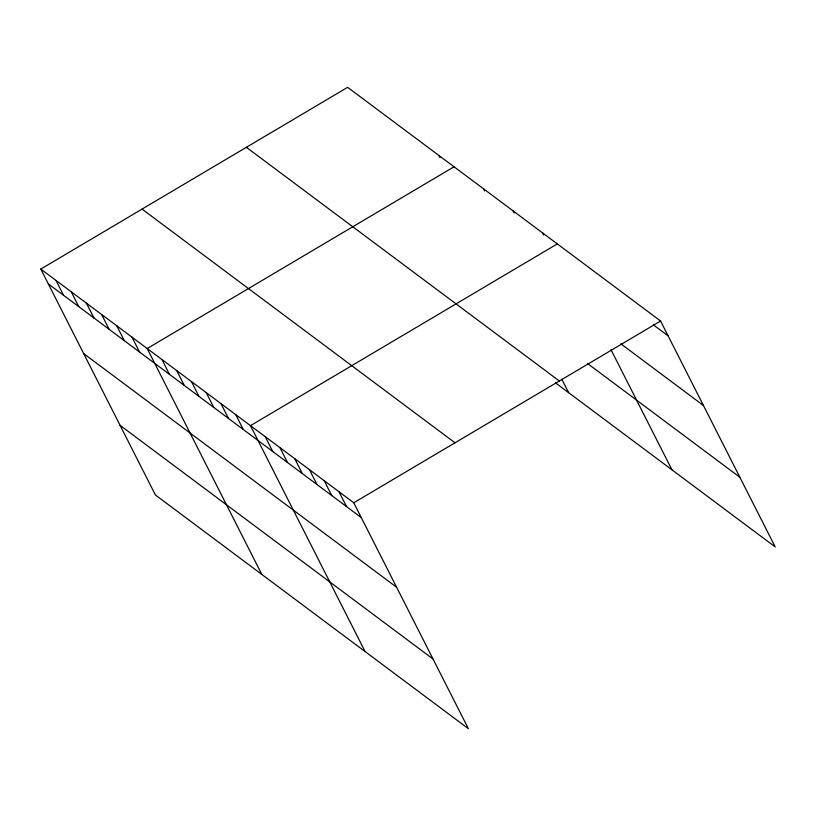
<?xml version="1.0" encoding="UTF-8"?>
<svg xmlns="http://www.w3.org/2000/svg" width="816" height="816" viewBox="0 0 816 816"><rect width="100%" height="100%" fill="white"/><g stroke="black" fill="none" stroke-linecap="round" stroke-linejoin="round"><path stroke-width="1.22" d="M40.8 269.076L353.756 502.768L468.364 728.668L155.407 494.975L40.8 269.076L347.636 87.332L660.593 321.025L775.2 546.924L555.472 382.847M454.043 166.79L147.206 348.534L261.814 574.433M557.318 243.902L250.481 425.656L365.089 651.545M353.756 502.768L660.593 321.025M653.371 324.839L668.12 335.855M620.833 343.811L703.453 405.511M587.408 363.426L739.867 477.268M246.381 147.308L559.337 381.001M142.055 209.1L455.012 442.792M48.328 283.907L361.284 517.609M83.66 353.563L396.627 587.255M120.064 425.32L433.031 659.022M610.99 349.697L671.925 469.802M542.569 232.886L543.64 235.008M513.06 210.854L514.131 212.976M483.551 188.822L484.622 190.944M561.806 379.205L568.65 392.68M438.845 155.438L439.916 157.559M339.007 491.752L346.535 506.593M324.258 480.736L331.775 495.577M309.499 469.72L317.026 484.551M294.749 458.704L302.267 473.535M279.99 447.688L287.518 462.519M265.241 436.672L272.758 451.503M235.732 414.64L243.26 429.471M220.973 403.624L228.5 418.455M206.224 392.598L213.751 407.439M191.464 381.582L198.992 396.423M176.715 370.566L184.243 385.397M161.966 359.55L169.483 374.381M132.008 337.181L139.536 352.012M116.8 325.829L124.328 340.67M101.602 314.486L109.13 329.317M86.404 303.134L93.932 317.965M71.206 291.781L78.724 306.612M55.998 280.429L63.526 295.259"/></g></svg>
